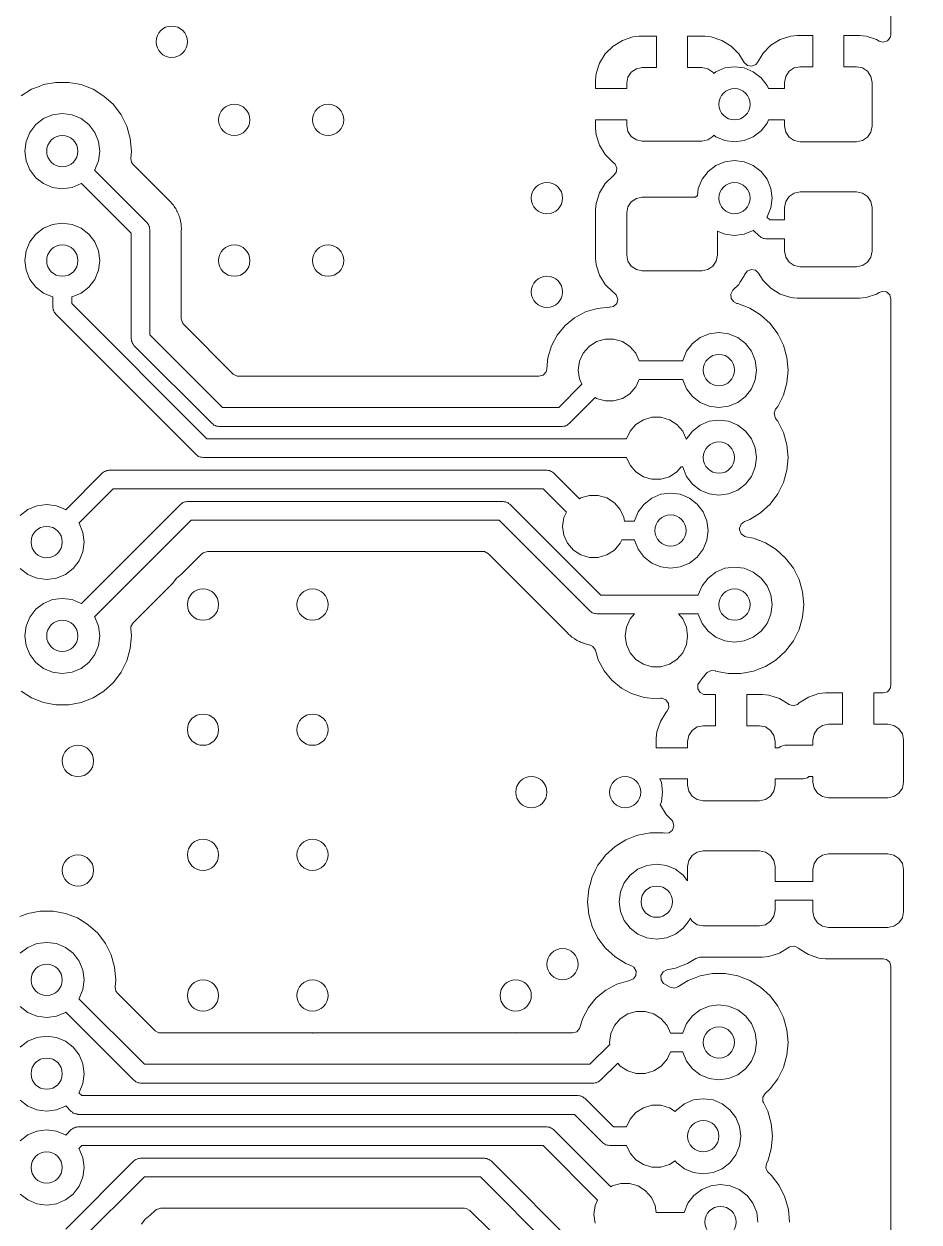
# Model space of a CAD drawing. Header units: millimetres. Extents: x 0 to 594, y 0 to 420.
# Drawn here: x 373.29 to 401.91, y 208.97 to 247.28 of the extents above; entities that cross this region are included whole.
import ezdxf

# ---------------------------------------------------------------- set-up
doc = ezdxf.new("R2010")
doc.units = ezdxf.units.MM
doc.linetypes.add('K5LT32768', pattern=[0])
picture_1 = doc.add_image_def('image2.png', size_in_pixel=(1000, 1000))

msp = doc.modelspace()

# ---------------------------------------------------------------- linework, layer by layer
at = {"color": 7, "linetype": 'K5LT32768', "lineweight": 18}
for p, q in [((401.013, 246.945), (401.013, 258.516)), ((392.127, 246.576), (392.425, 246.76)), ((392.425, 246.76), (392.758, 246.871)), ((392.758, 246.871), (392.963, 246.891)), ((392.963, 246.891), (393.513, 246.891)), ((393.513, 246.891), (393.513, 245.891)), ((394.513, 245.891), (394.513, 246.891)), ((394.513, 246.891), (395.063, 246.891)), ((395.063, 246.891), (395.269, 246.871)), ((395.269, 246.871), (395.601, 246.76)), ((395.601, 246.76), (395.9, 246.576)), ((397.177, 246.601), (397.475, 246.785)), ((397.475, 246.785), (397.808, 246.896)), ((397.808, 246.896), (398.013, 246.916)), ((398.013, 246.916), (398.513, 246.916)), ((398.513, 246.916), (398.513, 245.916)), ((399.513, 245.916), (399.513, 246.916)), ((399.513, 246.916), (400.013, 246.916)), ((400.013, 246.916), (400.219, 246.896)), ((400.219, 246.896), (400.551, 246.785)), ((400.552, 246.785), (400.635, 246.734)), ((400.635, 246.734), (400.77, 246.697)), ((400.77, 246.697), (400.903, 246.739)), ((400.903, 246.739), (400.993, 246.846)), ((400.993, 246.846), (401.013, 246.945)), ((391.879, 246.328), (392.127, 246.576)), ((395.9, 246.576), (396.148, 246.328)), ((396.742, 246.05), (396.929, 246.353)), ((396.929, 246.353), (397.177, 246.601)), ((391.584, 245.697), (391.695, 246.03)), ((391.695, 246.03), (391.879, 246.328)), ((396.148, 246.328), (396.319, 246.05)), ((396.319, 246.05), (396.423, 245.957)), ((396.561, 245.934), (396.689, 245.99)), ((396.689, 245.99), (396.742, 246.05)), ((391.563, 245.491), (391.584, 245.697)), ((392.601, 245.583), (392.563, 245.391)), ((392.71, 245.745), (392.601, 245.583)), ((392.872, 245.853), (392.71, 245.745)), ((393.063, 245.891), (392.872, 245.853)), ((393.513, 245.891), (393.063, 245.891)), ((394.963, 245.891), (394.513, 245.891)), ((395.155, 245.853), (394.963, 245.891)), ((395.317, 245.745), (395.155, 245.853)), ((395.345, 245.703), (395.317, 245.745)), ((395.413, 245.756), (395.345, 245.703)), ((395.703, 245.876), (395.413, 245.756)), ((396.013, 245.916), (395.703, 245.876)), ((396.324, 245.876), (396.013, 245.916)), ((396.613, 245.756), (396.324, 245.876)), ((396.423, 245.957), (396.561, 245.934)), ((396.862, 245.565), (396.613, 245.756)), ((397.651, 245.608), (397.613, 245.416)), ((397.76, 245.77), (397.651, 245.608)), ((397.922, 245.878), (397.76, 245.77)), ((398.113, 245.916), (397.922, 245.878)), ((398.513, 245.916), (398.113, 245.916)), ((399.913, 245.916), (399.513, 245.916)), ((400.105, 245.878), (399.913, 245.916)), ((400.267, 245.77), (400.105, 245.878)), ((400.375, 245.608), (400.267, 245.77)), ((400.413, 245.416), (400.375, 245.608)), ((373.528, 245.195), (373.769, 245.288)), ((373.769, 245.288), (373.908, 245.343)), ((373.908, 245.343), (374.309, 245.417)), ((374.309, 245.417), (374.717, 245.417)), ((374.717, 245.417), (375.118, 245.343)), ((375.118, 245.343), (375.499, 245.195)), ((391.563, 245.216), (391.563, 245.491)), ((392.563, 245.216), (391.563, 245.216)), ((392.563, 245.391), (392.563, 245.216)), ((397.052, 245.316), (396.862, 245.565)), ((397.094, 245.216), (397.052, 245.316)), ((397.613, 245.216), (397.094, 245.216)), ((397.613, 245.416), (397.613, 245.216)), ((400.413, 244.016), (400.413, 245.416)), ((373.193, 244.988), (373.528, 245.195)), ((375.499, 245.195), (375.845, 244.98)), ((375.845, 244.98), (376.147, 244.706)), ((376.147, 244.706), (376.393, 244.38)), ((373.665, 244.065), (373.474, 243.816)), ((373.913, 244.256), (373.665, 244.065)), ((374.203, 244.376), (373.913, 244.256)), ((374.513, 244.416), (374.203, 244.376)), ((374.824, 244.376), (374.513, 244.416)), ((375.113, 244.256), (374.824, 244.376)), ((375.362, 244.065), (375.113, 244.256)), ((375.552, 243.816), (375.362, 244.065)), ((376.393, 244.38), (376.574, 244.015)), ((391.563, 243.942), (391.563, 244.216)), ((391.563, 244.216), (392.563, 244.216)), ((392.563, 244.216), (392.563, 244.041)), ((396.862, 243.868), (397.052, 244.116)), ((397.052, 244.116), (397.094, 244.216)), ((397.094, 244.216), (397.613, 244.216)), ((397.613, 244.216), (397.613, 244.016)), ((373.474, 243.816), (373.354, 243.527)), ((375.672, 243.527), (375.552, 243.816)), ((376.574, 244.015), (376.686, 243.623)), ((391.584, 243.736), (391.563, 243.942)), ((391.695, 243.403), (391.584, 243.736)), ((392.563, 244.041), (392.601, 243.85)), ((392.601, 243.85), (392.71, 243.688)), ((392.71, 243.688), (392.872, 243.58)), ((395.155, 243.58), (395.317, 243.688)), ((395.317, 243.688), (395.345, 243.73)), ((395.345, 243.73), (395.413, 243.677)), ((395.413, 243.677), (395.703, 243.557)), ((396.324, 243.557), (396.613, 243.677)), ((396.613, 243.677), (396.862, 243.868)), ((397.613, 244.016), (397.651, 243.825)), ((397.651, 243.825), (397.76, 243.663)), ((400.267, 243.663), (400.375, 243.825)), ((400.375, 243.825), (400.413, 244.016)), ((373.354, 243.527), (373.313, 243.216)), ((375.713, 243.216), (375.672, 243.527)), ((376.686, 243.623), (376.724, 243.216)), ((391.879, 243.105), (391.695, 243.403)), ((392.872, 243.58), (393.063, 243.541)), ((393.063, 243.541), (394.963, 243.541)), ((394.963, 243.541), (395.155, 243.58)), ((395.703, 243.557), (396.013, 243.516)), ((396.013, 243.516), (396.324, 243.557)), ((397.76, 243.663), (397.922, 243.555)), ((397.922, 243.555), (398.113, 243.516)), ((398.113, 243.516), (399.913, 243.516)), ((399.913, 243.516), (400.105, 243.555)), ((400.105, 243.555), (400.267, 243.663)), ((373.313, 243.216), (373.354, 242.906)), ((373.354, 242.906), (373.474, 242.616)), ((375.552, 242.616), (375.672, 242.906)), ((375.672, 242.906), (375.713, 243.216)), ((376.724, 243.216), (376.703, 242.993)), ((376.703, 242.993), (376.73, 242.856)), ((392.127, 242.857), (391.879, 243.105)), ((396.013, 242.916), (395.703, 242.876)), ((396.324, 242.876), (396.013, 242.916)), ((373.474, 242.616), (373.665, 242.368)), ((375.546, 242.608), (375.552, 242.616)), ((377.225, 240.929), (375.546, 242.608)), ((376.73, 242.856), (376.775, 242.795)), ((376.775, 242.795), (377.812, 241.757)), ((392.133, 242.853), (392.127, 242.857)), ((392.193, 242.801), (392.133, 242.853)), ((392.137, 242.436), (392.226, 242.535)), ((392.248, 242.673), (392.193, 242.801)), ((392.226, 242.535), (392.248, 242.673)), ((395.165, 242.565), (394.974, 242.316)), ((395.413, 242.756), (395.165, 242.565)), ((395.703, 242.876), (395.413, 242.756)), ((396.613, 242.756), (396.324, 242.876)), ((396.862, 242.565), (396.613, 242.756)), ((397.052, 242.316), (396.862, 242.565)), ((373.665, 242.368), (373.913, 242.177)), ((373.913, 242.177), (374.203, 242.057)), ((374.824, 242.057), (375.113, 242.177)), ((375.113, 242.177), (375.122, 242.184)), ((375.122, 242.184), (376.713, 240.592)), ((391.694, 241.88), (391.878, 242.179)), ((391.878, 242.179), (392.126, 242.427)), ((392.126, 242.427), (392.133, 242.431)), ((392.133, 242.431), (392.136, 242.435)), ((392.136, 242.435), (392.137, 242.436)), ((392.137, 242.436), (392.137, 242.436)), ((394.974, 242.316), (394.854, 242.027)), ((397.172, 242.027), (397.052, 242.316)), ((374.203, 242.057), (374.513, 242.016)), ((374.513, 242.016), (374.824, 242.057)), ((377.812, 241.757), (377.837, 241.737)), ((391.594, 241.579), (391.694, 241.88)), ((394.825, 241.802), (394.764, 241.741)), ((394.854, 242.027), (394.825, 241.802)), ((397.213, 241.716), (397.172, 242.027)), ((397.76, 241.77), (397.651, 241.608)), ((397.922, 241.878), (397.76, 241.77)), ((398.113, 241.916), (397.922, 241.878)), ((399.913, 241.916), (398.113, 241.916)), ((400.105, 241.878), (399.913, 241.916)), ((400.267, 241.77), (400.105, 241.878)), ((400.375, 241.608), (400.267, 241.77)), ((377.837, 241.737), (377.837, 241.737)), ((377.837, 241.737), (377.849, 241.727)), ((377.849, 241.727), (377.893, 241.68)), ((377.893, 241.68), (377.948, 241.622)), ((377.948, 241.622), (377.969, 241.6)), ((377.969, 241.6), (377.991, 241.579)), ((377.991, 241.579), (378, 241.567)), ((378, 241.567), (378.008, 241.558)), ((378.008, 241.558), (378.074, 241.487)), ((378.074, 241.487), (378.095, 241.45)), ((378.095, 241.45), (378.116, 241.418)), ((378.116, 241.418), (378.142, 241.384)), ((378.142, 241.384), (378.181, 241.295)), ((391.563, 241.348), (391.583, 241.547)), ((391.583, 241.547), (391.594, 241.579)), ((392.601, 241.433), (392.563, 241.241)), ((392.71, 241.595), (392.601, 241.433)), ((392.872, 241.703), (392.71, 241.595)), ((393.063, 241.741), (392.872, 241.703)), ((394.764, 241.741), (393.063, 241.741)), ((397.052, 241.116), (397.172, 241.406)), ((397.172, 241.406), (397.213, 241.716)), ((397.651, 241.608), (397.613, 241.416)), ((397.613, 241.416), (397.613, 241.016)), ((400.413, 241.416), (400.375, 241.608)), ((400.413, 240.016), (400.413, 241.416)), ((378.181, 241.295), (378.186, 241.284)), ((378.186, 241.284), (378.233, 241.199)), ((378.233, 241.199), (378.243, 241.158)), ((378.243, 241.158), (378.256, 241.121)), ((378.256, 241.121), (378.273, 241.082)), ((378.273, 241.082), (378.288, 240.986)), ((378.288, 240.986), (378.29, 240.975)), ((391.562, 241.342), (391.563, 241.348)), ((391.562, 239.791), (391.562, 241.342)), ((392.563, 241.241), (392.563, 239.891)), ((397.046, 241.108), (397.052, 241.116)), ((397.138, 241.016), (397.046, 241.108)), ((397.613, 241.016), (397.138, 241.016)), ((373.913, 240.756), (373.665, 240.565)), ((374.203, 240.876), (373.913, 240.756)), ((374.513, 240.916), (374.203, 240.876)), ((374.824, 240.876), (374.513, 240.916)), ((375.113, 240.756), (374.824, 240.876)), ((375.362, 240.565), (375.113, 240.756)), ((377.245, 240.894), (377.225, 240.929)), ((377.273, 240.866), (377.245, 240.894)), ((377.283, 240.828), (377.273, 240.866)), ((377.303, 240.794), (377.283, 240.828)), ((377.303, 240.755), (377.303, 240.794)), ((377.313, 240.716), (377.303, 240.755)), ((377.313, 237.341), (377.313, 240.716)), ((378.29, 240.975), (378.314, 240.881)), ((378.314, 240.881), (378.314, 240.838)), ((378.314, 240.838), (378.317, 240.8)), ((378.315, 240.661), (378.314, 240.649)), ((378.314, 240.649), (378.314, 237.858)), ((378.324, 240.758), (378.315, 240.661)), ((378.317, 240.8), (378.324, 240.758)), ((395.463, 239.891), (395.463, 240.657)), ((395.463, 240.657), (395.703, 240.557)), ((396.324, 240.557), (396.613, 240.677)), ((396.613, 240.677), (396.622, 240.684)), ((396.622, 240.684), (396.801, 240.504)), ((373.474, 240.316), (373.354, 240.027)), ((373.665, 240.565), (373.474, 240.316)), ((375.552, 240.316), (375.362, 240.565)), ((375.672, 240.027), (375.552, 240.316)), ((376.713, 240.592), (376.713, 237.216)), ((395.703, 240.557), (396.013, 240.516)), ((396.013, 240.516), (396.324, 240.557)), ((396.801, 240.504), (396.835, 240.485)), ((396.835, 240.485), (396.863, 240.457)), ((396.863, 240.457), (396.901, 240.446)), ((396.901, 240.446), (396.936, 240.427)), ((396.936, 240.427), (396.975, 240.427)), ((396.975, 240.427), (397.013, 240.416)), ((397.013, 240.416), (397.613, 240.416)), ((397.613, 240.416), (397.613, 240.016)), ((373.354, 240.027), (373.313, 239.716)), ((375.713, 239.716), (375.672, 240.027)), ((392.563, 239.891), (392.601, 239.7)), ((395.425, 239.7), (395.463, 239.891)), ((397.613, 240.016), (397.651, 239.825)), ((400.375, 239.825), (400.413, 240.016)), ((373.313, 239.716), (373.354, 239.406)), ((375.672, 239.406), (375.713, 239.716)), ((391.583, 239.586), (391.562, 239.791)), ((391.694, 239.253), (391.583, 239.586)), ((392.601, 239.7), (392.71, 239.538)), ((392.71, 239.538), (392.872, 239.43)), ((395.155, 239.43), (395.317, 239.538)), ((395.317, 239.538), (395.425, 239.7)), ((397.651, 239.825), (397.76, 239.663)), ((397.76, 239.663), (397.922, 239.555)), ((397.922, 239.555), (398.113, 239.516)), ((398.113, 239.516), (399.913, 239.516)), ((399.913, 239.516), (400.105, 239.555)), ((400.105, 239.555), (400.267, 239.663)), ((400.267, 239.663), (400.375, 239.825)), ((373.354, 239.406), (373.474, 239.116)), ((373.474, 239.116), (373.665, 238.868)), ((375.362, 238.868), (375.552, 239.116)), ((375.552, 239.116), (375.672, 239.406)), ((391.878, 238.954), (391.694, 239.253)), ((392.872, 239.43), (393.063, 239.391)), ((393.063, 239.391), (394.963, 239.391)), ((394.963, 239.391), (395.155, 239.43)), ((396.317, 239.227), (396.186, 239.015)), ((396.333, 239.253), (396.317, 239.227)), ((396.336, 239.262), (396.333, 239.253)), ((396.413, 239.375), (396.336, 239.262)), ((396.541, 239.431), (396.413, 239.375)), ((396.679, 239.408), (396.541, 239.431)), ((396.783, 239.315), (396.679, 239.408)), ((396.928, 239.079), (396.783, 239.315)), ((397.176, 238.831), (396.928, 239.079)), ((373.665, 238.868), (373.913, 238.677)), ((375.113, 238.677), (375.362, 238.868)), ((392.126, 238.706), (391.878, 238.954)), ((392.159, 238.686), (392.126, 238.706)), ((392.231, 238.618), (392.159, 238.686)), ((395.961, 238.767), (395.894, 238.644)), ((396.149, 238.954), (395.961, 238.767)), ((396.186, 239.015), (396.149, 238.954)), ((397.475, 238.647), (397.176, 238.831)), ((400.635, 238.698), (400.552, 238.647)), ((400.73, 238.733), (400.635, 238.698)), ((400.868, 238.713), (400.73, 238.733)), ((400.974, 238.621), (400.868, 238.713)), ((373.913, 238.677), (374.203, 238.557)), ((374.203, 238.557), (374.213, 238.556)), ((374.213, 238.556), (374.213, 238.216)), ((374.813, 238.556), (374.824, 238.557)), ((374.813, 238.341), (374.813, 238.556)), ((379.138, 234.016), (374.813, 238.341)), ((374.824, 238.557), (375.113, 238.677)), ((392.141, 238.254), (392.243, 238.35)), ((392.276, 238.486), (392.231, 238.618)), ((392.243, 238.35), (392.276, 238.486)), ((395.894, 238.644), (395.904, 238.505)), ((395.904, 238.505), (395.988, 238.393)), ((395.988, 238.393), (396.091, 238.348)), ((396.091, 238.348), (396.118, 238.343)), ((396.118, 238.343), (396.499, 238.195)), ((397.808, 238.536), (397.475, 238.647)), ((397.901, 238.527), (397.808, 238.536)), ((398.013, 238.515), (397.901, 238.527)), ((400.013, 238.515), (398.013, 238.515)), ((400.219, 238.536), (400.013, 238.515)), ((400.552, 238.647), (400.219, 238.536)), ((401.013, 238.487), (400.974, 238.621)), ((401.013, 226.139), (401.013, 238.487)), ((374.213, 238.216), (374.223, 238.178)), ((374.223, 238.178), (374.223, 238.139)), ((374.223, 238.139), (374.243, 238.105)), ((374.243, 238.105), (374.253, 238.066)), ((374.253, 238.066), (374.281, 238.039)), ((374.281, 238.039), (374.301, 238.004)), ((374.301, 238.004), (378.801, 233.504)), ((390.896, 237.888), (391.244, 238.074)), ((391.244, 238.074), (391.621, 238.189)), ((391.621, 238.189), (392.013, 238.227)), ((392.013, 238.227), (392.025, 238.227)), ((392.025, 238.232), (392.141, 238.254)), ((392.025, 238.227), (392.025, 238.232)), ((396.499, 238.195), (396.845, 237.98)), ((396.845, 237.98), (397.147, 237.706)), ((378.314, 237.858), (378.354, 237.724)), ((378.354, 237.724), (378.387, 237.683)), ((378.387, 237.683), (379.98, 236.09)), ((390.341, 237.334), (390.591, 237.638)), ((390.591, 237.638), (390.896, 237.888)), ((397.147, 237.706), (397.393, 237.38)), ((376.713, 237.216), (376.723, 237.178)), ((376.723, 237.178), (376.723, 237.139)), ((379.638, 235.016), (377.313, 237.341)), ((390.156, 236.986), (390.341, 237.334)), ((391.871, 237.206), (391.598, 237.126)), ((392.156, 237.206), (391.871, 237.206)), ((392.429, 237.126), (392.156, 237.206)), ((394.913, 237.256), (394.665, 237.065)), ((395.203, 237.376), (394.913, 237.256)), ((395.513, 237.416), (395.203, 237.376)), ((395.824, 237.376), (395.513, 237.416)), ((396.113, 237.256), (395.824, 237.376)), ((396.362, 237.065), (396.113, 237.256)), ((397.393, 237.38), (397.574, 237.015)), ((376.723, 237.139), (376.743, 237.105)), ((376.743, 237.105), (376.753, 237.066)), ((376.753, 237.066), (376.781, 237.039)), ((376.781, 237.039), (376.801, 237.004)), ((376.801, 237.004), (379.301, 234.504)), ((390.041, 236.609), (390.156, 236.986)), ((391.358, 236.972), (391.172, 236.757)), ((391.598, 237.126), (391.358, 236.972)), ((392.668, 236.972), (392.429, 237.126)), ((392.855, 236.757), (392.668, 236.972)), ((394.474, 236.816), (394.354, 236.527)), ((394.665, 237.065), (394.474, 236.816)), ((396.552, 236.816), (396.362, 237.065)), ((396.672, 236.527), (396.552, 236.816)), ((397.574, 237.015), (397.686, 236.623)), ((390.005, 236.241), (390.031, 236.507)), ((390.031, 236.507), (390.041, 236.609)), ((391.054, 236.498), (391.013, 236.216)), ((391.172, 236.757), (391.054, 236.498)), ((392.964, 236.516), (392.855, 236.757)), ((394.353, 236.516), (392.964, 236.516)), ((394.354, 236.527), (394.353, 236.516)), ((396.713, 236.216), (396.672, 236.527)), ((397.686, 236.623), (397.724, 236.216)), ((379.98, 236.09), (380.102, 236.023)), ((380.102, 236.023), (380.155, 236.017)), ((380.155, 236.017), (389.758, 236.017)), ((389.758, 236.017), (389.892, 236.057)), ((389.892, 236.057), (389.984, 236.162)), ((389.984, 236.162), (390.005, 236.241)), ((391.013, 236.216), (391.054, 235.935)), ((396.672, 235.906), (396.713, 236.216)), ((397.724, 236.216), (397.686, 235.81)), ((391.133, 235.761), (390.389, 235.016)), ((391.054, 235.935), (391.133, 235.761)), ((392.668, 235.461), (392.855, 235.676)), ((392.855, 235.676), (392.964, 235.916)), ((392.964, 235.916), (394.353, 235.916)), ((394.353, 235.916), (394.354, 235.906)), ((394.354, 235.906), (394.474, 235.616)), ((396.552, 235.616), (396.672, 235.906)), ((397.686, 235.81), (397.574, 235.418)), ((390.725, 234.504), (391.555, 235.334)), ((391.555, 235.334), (391.598, 235.307)), ((391.598, 235.307), (391.871, 235.227)), ((392.156, 235.227), (392.429, 235.307)), ((392.429, 235.307), (392.668, 235.461)), ((394.474, 235.616), (394.665, 235.368)), ((394.665, 235.368), (394.913, 235.177)), ((396.113, 235.177), (396.362, 235.368)), ((396.362, 235.368), (396.552, 235.616)), ((397.574, 235.418), (397.393, 235.053)), ((390.389, 235.016), (379.638, 235.016)), ((391.871, 235.227), (392.156, 235.227)), ((394.913, 235.177), (395.203, 235.057)), ((395.203, 235.057), (395.513, 235.016)), ((395.513, 235.016), (395.824, 235.057)), ((395.824, 235.057), (396.113, 235.177)), ((397.327, 234.966), (397.278, 234.836)), ((397.393, 235.053), (397.327, 234.966)), ((379.301, 234.504), (379.335, 234.485)), ((379.335, 234.485), (379.363, 234.457)), ((390.663, 234.457), (390.691, 234.485)), ((390.691, 234.485), (390.725, 234.504)), ((392.858, 234.472), (392.672, 234.257)), ((393.098, 234.626), (392.858, 234.472)), ((393.371, 234.706), (393.098, 234.626)), ((393.656, 234.706), (393.371, 234.706)), ((393.929, 234.626), (393.656, 234.706)), ((394.168, 234.472), (393.929, 234.626)), ((394.355, 234.257), (394.168, 234.472)), ((395.203, 234.577), (394.913, 234.457)), ((395.513, 234.617), (395.203, 234.577)), ((395.824, 234.577), (395.513, 234.617)), ((396.113, 234.457), (395.824, 234.577)), ((397.278, 234.836), (397.307, 234.699)), ((397.307, 234.699), (397.327, 234.668)), ((397.327, 234.668), (397.393, 234.581)), ((397.393, 234.581), (397.574, 234.216)), ((379.363, 234.457), (379.401, 234.446)), ((379.401, 234.446), (379.436, 234.427)), ((379.436, 234.427), (379.475, 234.427)), ((379.475, 234.427), (379.513, 234.416)), ((379.513, 234.416), (390.513, 234.416)), ((390.513, 234.416), (390.551, 234.427)), ((390.551, 234.427), (390.591, 234.427)), ((390.591, 234.427), (390.625, 234.446)), ((390.625, 234.446), (390.663, 234.457)), ((392.672, 234.257), (392.562, 234.016)), ((394.469, 234.006), (394.355, 234.257)), ((394.665, 234.266), (394.474, 234.017)), ((394.913, 234.457), (394.665, 234.266)), ((396.362, 234.266), (396.113, 234.457)), ((396.552, 234.017), (396.362, 234.266)), ((397.574, 234.216), (397.686, 233.824)), ((392.562, 234.016), (379.138, 234.016)), ((394.474, 234.017), (394.469, 234.006)), ((396.672, 233.728), (396.552, 234.017)), ((396.713, 233.417), (396.672, 233.728)), ((397.686, 233.824), (397.724, 233.417)), ((378.801, 233.504), (378.835, 233.485)), ((378.835, 233.485), (378.863, 233.457)), ((378.863, 233.457), (378.901, 233.446)), ((378.901, 233.446), (378.936, 233.427)), ((378.936, 233.427), (378.975, 233.427)), ((378.975, 233.427), (379.013, 233.416)), ((379.013, 233.416), (392.562, 233.416)), ((392.562, 233.416), (392.672, 233.176)), ((396.672, 233.107), (396.713, 233.417)), ((397.724, 233.417), (397.686, 233.011)), ((375.835, 232.948), (375.801, 232.929)), ((375.863, 232.976), (375.835, 232.948)), ((375.901, 232.987), (375.863, 232.976)), ((375.936, 233.006), (375.901, 232.987)), ((375.975, 233.006), (375.936, 233.006)), ((376.013, 233.016), (375.975, 233.006)), ((390.013, 233.016), (376.013, 233.016)), ((390.051, 233.006), (390.013, 233.016)), ((390.091, 233.006), (390.051, 233.006)), ((390.125, 232.987), (390.091, 233.006)), ((390.163, 232.976), (390.125, 232.987)), ((390.191, 232.948), (390.163, 232.976)), ((390.225, 232.929), (390.191, 232.948)), ((392.672, 233.176), (392.858, 232.961)), ((392.858, 232.961), (393.098, 232.807)), ((393.929, 232.807), (394.168, 232.961)), ((394.168, 232.961), (394.304, 233.117)), ((394.304, 233.117), (394.353, 233.117)), ((394.353, 233.117), (394.354, 233.107)), ((394.354, 233.107), (394.474, 232.817)), ((396.552, 232.817), (396.672, 233.107)), ((397.686, 233.011), (397.574, 232.619)), ((375.801, 232.929), (374.622, 231.749)), ((391.055, 232.099), (390.225, 232.929)), ((393.098, 232.807), (393.371, 232.727)), ((393.371, 232.727), (393.656, 232.727)), ((393.656, 232.727), (393.929, 232.807)), ((394.474, 232.817), (394.665, 232.569)), ((394.665, 232.569), (394.913, 232.378)), ((396.113, 232.378), (396.362, 232.569)), ((396.362, 232.569), (396.552, 232.817)), ((397.574, 232.619), (397.393, 232.254)), ((375.046, 231.325), (376.138, 232.416)), ((376.138, 232.416), (389.889, 232.416)), ((389.889, 232.416), (390.633, 231.672)), ((391.371, 232.206), (391.098, 232.126)), ((391.656, 232.206), (391.371, 232.206)), ((391.929, 232.126), (391.656, 232.206)), ((393.657, 232.243), (393.367, 232.123)), ((393.967, 232.284), (393.657, 232.243)), ((394.278, 232.243), (393.967, 232.284)), ((394.567, 232.123), (394.278, 232.243)), ((394.913, 232.378), (395.203, 232.258)), ((395.203, 232.258), (395.513, 232.217)), ((395.513, 232.217), (395.824, 232.258)), ((395.824, 232.258), (396.113, 232.378)), ((397.393, 232.254), (397.147, 231.928)), ((373.703, 231.876), (373.413, 231.756)), ((374.013, 231.916), (373.703, 231.876)), ((374.324, 231.876), (374.013, 231.916)), ((374.613, 231.756), (374.324, 231.876)), ((378.301, 231.929), (375.122, 228.749)), ((378.335, 231.948), (378.301, 231.929)), ((378.363, 231.976), (378.335, 231.948)), ((378.401, 231.987), (378.363, 231.976)), ((378.436, 232.006), (378.401, 231.987)), ((378.475, 232.006), (378.436, 232.006)), ((378.513, 232.016), (378.475, 232.006)), ((388.609, 232.016), (378.513, 232.016)), ((388.647, 232.006), (388.609, 232.016)), ((388.687, 232.006), (388.647, 232.006)), ((388.721, 231.987), (388.687, 232.006)), ((388.759, 231.976), (388.721, 231.987)), ((388.787, 231.948), (388.759, 231.976)), ((388.821, 231.929), (388.787, 231.948)), ((391.733, 229.016), (388.821, 231.929)), ((391.098, 232.126), (391.055, 232.099)), ((392.168, 231.972), (391.929, 232.126)), ((392.355, 231.757), (392.168, 231.972)), ((393.119, 231.933), (392.928, 231.684)), ((393.367, 232.123), (393.119, 231.933)), ((394.816, 231.933), (394.567, 232.123)), ((395.007, 231.684), (394.816, 231.933)), ((397.147, 231.928), (396.845, 231.654)), ((373.413, 231.756), (373.165, 231.565)), ((374.622, 231.749), (374.613, 231.756)), ((375.546, 228.325), (378.638, 231.416)), ((378.638, 231.416), (388.485, 231.416)), ((388.485, 231.416), (391.397, 228.504)), ((390.554, 231.498), (390.513, 231.216)), ((390.633, 231.672), (390.554, 231.498)), ((392.473, 231.498), (392.355, 231.757)), ((392.489, 231.384), (392.473, 231.498)), ((392.928, 231.684), (392.808, 231.395)), ((395.127, 231.395), (395.007, 231.684)), ((396.499, 231.439), (396.332, 231.374)), ((396.673, 231.547), (396.499, 231.439)), ((396.845, 231.654), (396.673, 231.547)), ((375.052, 231.316), (375.046, 231.325)), ((375.172, 231.027), (375.052, 231.316)), ((375.213, 230.716), (375.172, 231.027)), ((390.513, 231.216), (390.554, 230.935)), ((392.807, 231.384), (392.489, 231.384)), ((392.808, 231.395), (392.807, 231.384)), ((395.167, 231.084), (395.127, 231.395)), ((395.127, 230.774), (395.167, 231.084)), ((396.221, 231.289), (396.174, 231.158)), ((396.174, 231.158), (396.174, 231.12)), ((396.174, 231.12), (396.176, 231.109)), ((396.176, 231.109), (396.227, 230.979)), ((396.332, 231.374), (396.221, 231.289)), ((375.172, 230.406), (375.213, 230.716)), ((390.554, 230.935), (390.672, 230.676)), ((390.672, 230.676), (390.858, 230.461)), ((392.168, 230.461), (392.355, 230.676)), ((392.355, 230.676), (392.404, 230.784)), ((392.404, 230.784), (392.807, 230.784)), ((392.807, 230.784), (392.808, 230.774)), ((392.808, 230.774), (392.928, 230.484)), ((395.007, 230.484), (395.127, 230.774)), ((396.227, 230.979), (396.341, 230.897)), ((396.341, 230.897), (396.377, 230.888)), ((396.377, 230.888), (396.618, 230.843)), ((396.618, 230.843), (396.999, 230.695)), ((396.999, 230.695), (397.345, 230.48)), ((375.052, 230.116), (375.172, 230.406)), ((378.98, 230.343), (378.324, 229.687)), ((379.021, 230.376), (378.98, 230.343)), ((379.155, 230.415), (379.021, 230.376)), ((387.967, 230.415), (379.155, 230.415)), ((388.02, 230.41), (387.967, 230.415)), ((388.143, 230.343), (388.02, 230.41)), ((390.642, 227.844), (388.143, 230.343)), ((390.858, 230.461), (391.098, 230.307)), ((391.098, 230.307), (391.371, 230.227)), ((391.656, 230.227), (391.929, 230.307)), ((391.929, 230.307), (392.168, 230.461)), ((392.928, 230.484), (393.119, 230.236)), ((394.816, 230.236), (395.007, 230.484)), ((397.345, 230.48), (397.647, 230.206)), ((374.862, 229.868), (375.052, 230.116)), ((391.371, 230.227), (391.656, 230.227)), ((393.119, 230.236), (393.367, 230.045)), ((393.367, 230.045), (393.657, 229.925)), ((393.657, 229.925), (393.967, 229.884)), ((393.967, 229.884), (394.278, 229.925)), ((394.278, 229.925), (394.567, 230.045)), ((394.567, 230.045), (394.816, 230.236)), ((395.703, 229.876), (395.413, 229.756)), ((396.013, 229.916), (395.703, 229.876)), ((396.324, 229.876), (396.013, 229.916)), ((396.613, 229.756), (396.324, 229.876)), ((397.647, 230.206), (397.893, 229.88)), ((397.893, 229.88), (398.074, 229.515)), ((373.165, 229.868), (373.413, 229.677)), ((373.413, 229.677), (373.703, 229.557)), ((373.703, 229.557), (374.013, 229.516)), ((374.013, 229.516), (374.324, 229.557)), ((374.324, 229.557), (374.613, 229.677)), ((374.613, 229.677), (374.862, 229.868)), ((378.165, 229.565), (378.043, 229.406)), ((378.324, 229.687), (378.165, 229.565)), ((395.165, 229.565), (394.974, 229.316)), ((395.413, 229.756), (395.165, 229.565)), ((396.862, 229.565), (396.613, 229.756)), ((397.052, 229.316), (396.862, 229.565)), ((398.074, 229.515), (398.186, 229.123)), ((378.043, 229.406), (376.775, 228.138)), ((394.974, 229.316), (394.854, 229.027)), ((397.172, 229.027), (397.052, 229.316)), ((398.186, 229.123), (398.224, 228.716)), ((373.913, 228.756), (373.665, 228.565)), ((374.203, 228.876), (373.913, 228.756)), ((374.513, 228.916), (374.203, 228.876)), ((374.824, 228.876), (374.513, 228.916)), ((375.113, 228.756), (374.824, 228.876)), ((375.122, 228.749), (375.113, 228.756)), ((394.853, 229.016), (391.733, 229.016)), ((394.854, 229.027), (394.853, 229.016)), ((397.213, 228.716), (397.172, 229.027)), ((373.665, 228.565), (373.474, 228.316)), ((391.397, 228.504), (391.431, 228.485)), ((391.431, 228.485), (391.459, 228.457)), ((391.459, 228.457), (391.497, 228.446)), ((391.497, 228.446), (391.531, 228.427)), ((391.531, 228.427), (391.571, 228.427)), ((391.571, 228.427), (391.609, 228.416)), ((391.609, 228.416), (392.81, 228.416)), ((392.81, 228.416), (392.672, 228.257)), ((394.355, 228.257), (394.216, 228.416)), ((394.216, 228.416), (394.853, 228.416)), ((394.853, 228.416), (394.854, 228.406)), ((394.854, 228.406), (394.974, 228.116)), ((397.052, 228.116), (397.172, 228.406)), ((397.172, 228.406), (397.213, 228.716)), ((398.224, 228.716), (398.186, 228.31)), ((373.354, 228.027), (373.313, 227.716)), ((373.474, 228.316), (373.354, 228.027)), ((375.552, 228.316), (375.546, 228.325)), ((375.672, 228.027), (375.552, 228.316)), ((375.713, 227.716), (375.672, 228.027)), ((376.708, 228.015), (376.703, 227.94)), ((376.775, 228.138), (376.708, 228.015)), ((392.554, 227.998), (392.513, 227.716)), ((392.672, 228.257), (392.554, 227.998)), ((394.473, 227.998), (394.355, 228.257)), ((394.513, 227.716), (394.473, 227.998)), ((394.974, 228.116), (395.165, 227.868)), ((396.862, 227.868), (397.052, 228.116)), ((398.186, 228.31), (398.074, 227.918)), ((373.313, 227.716), (373.354, 227.406)), ((375.672, 227.406), (375.713, 227.716)), ((376.724, 227.716), (376.686, 227.31)), ((376.703, 227.94), (376.724, 227.716)), ((390.649, 227.835), (390.642, 227.844)), ((390.711, 227.761), (390.649, 227.835)), ((390.746, 227.736), (390.711, 227.761)), ((390.775, 227.71), (390.746, 227.736)), ((390.805, 227.68), (390.775, 227.71)), ((390.889, 227.631), (390.805, 227.68)), ((390.899, 227.624), (390.889, 227.631)), ((390.977, 227.567), (390.899, 227.624)), ((392.513, 227.716), (392.554, 227.435)), ((394.473, 227.435), (394.513, 227.716)), ((395.165, 227.868), (395.413, 227.677)), ((395.413, 227.677), (395.703, 227.557)), ((396.324, 227.557), (396.613, 227.677)), ((396.613, 227.677), (396.862, 227.868)), ((398.074, 227.918), (397.893, 227.553)), ((373.354, 227.406), (373.474, 227.116)), ((375.552, 227.116), (375.672, 227.406)), ((376.686, 227.31), (376.574, 226.918)), ((391.017, 227.552), (390.977, 227.567)), ((391.052, 227.535), (391.017, 227.552)), ((391.088, 227.513), (391.052, 227.535)), ((391.182, 227.486), (391.088, 227.513)), ((391.193, 227.482), (391.182, 227.486)), ((391.283, 227.446), (391.193, 227.482)), ((391.325, 227.441), (391.283, 227.446)), ((391.363, 227.433), (391.325, 227.441)), ((391.393, 227.424), (391.363, 227.433)), ((391.485, 227.375), (391.393, 227.424)), ((391.561, 227.258), (391.485, 227.375)), ((391.656, 226.947), (391.561, 227.258)), ((392.554, 227.435), (392.672, 227.176)), ((394.355, 227.176), (394.473, 227.435)), ((395.703, 227.557), (396.013, 227.516)), ((396.013, 227.516), (396.324, 227.557)), ((397.647, 227.227), (397.345, 226.953)), ((397.893, 227.553), (397.647, 227.227)), ((373.474, 227.116), (373.665, 226.868)), ((373.665, 226.868), (373.913, 226.677)), ((375.113, 226.677), (375.362, 226.868)), ((375.362, 226.868), (375.552, 227.116)), ((376.574, 226.918), (376.393, 226.553)), ((391.841, 226.599), (391.656, 226.947)), ((392.672, 227.176), (392.858, 226.961)), ((392.858, 226.961), (393.098, 226.807)), ((393.098, 226.807), (393.371, 226.727)), ((393.656, 226.727), (393.929, 226.807)), ((393.929, 226.807), (394.168, 226.961)), ((394.168, 226.961), (394.355, 227.176)), ((397.228, 226.88), (396.999, 226.738)), ((397.345, 226.953), (397.228, 226.88)), ((373.913, 226.677), (374.203, 226.557)), ((374.203, 226.557), (374.513, 226.516)), ((374.513, 226.516), (374.824, 226.557)), ((374.824, 226.557), (375.113, 226.677)), ((376.393, 226.553), (376.147, 226.227)), ((392.091, 226.295), (391.841, 226.599)), ((393.371, 226.727), (393.656, 226.727)), ((395.119, 226.519), (394.935, 226.295)), ((395.138, 226.54), (395.119, 226.519)), ((395.262, 226.605), (395.138, 226.54)), ((395.401, 226.593), (395.262, 226.605)), ((395.408, 226.59), (395.401, 226.593)), ((395.809, 226.515), (395.408, 226.59)), ((396.217, 226.515), (395.809, 226.515)), ((396.618, 226.59), (396.217, 226.515)), ((396.999, 226.738), (396.618, 226.59)), ((376.147, 226.227), (375.845, 225.953)), ((392.396, 226.045), (392.091, 226.295)), ((392.513, 225.982), (392.396, 226.045)), ((394.84, 226.166), (394.836, 226.026)), ((394.919, 226.281), (394.84, 226.166)), ((394.935, 226.295), (394.919, 226.281)), ((400.991, 226.036), (401.013, 226.139)), ((373.528, 225.738), (373.193, 225.945)), ((373.908, 225.59), (373.528, 225.738)), ((375.499, 225.738), (375.118, 225.59)), ((375.672, 225.845), (375.499, 225.738)), ((375.845, 225.953), (375.672, 225.845)), ((392.722, 225.871), (392.513, 225.982)), ((392.744, 225.859), (392.722, 225.871)), ((393.121, 225.744), (392.744, 225.859)), ((393.513, 225.706), (393.121, 225.744)), ((393.642, 225.719), (393.513, 225.706)), ((393.684, 225.719), (393.642, 225.719)), ((393.815, 225.67), (393.684, 225.719)), ((393.899, 225.558), (393.815, 225.67)), ((394.836, 226.026), (394.908, 225.906)), ((394.908, 225.906), (395.034, 225.845)), ((395.034, 225.845), (395.076, 225.841)), ((395.076, 225.841), (395.408, 225.841)), ((395.408, 225.841), (395.408, 224.841)), ((396.408, 224.841), (396.408, 225.841)), ((396.408, 225.841), (396.908, 225.841)), ((396.908, 225.841), (397.114, 225.821)), ((397.114, 225.821), (397.446, 225.71)), ((397.447, 225.71), (397.755, 225.52)), ((398.082, 225.576), (398.38, 225.76)), ((398.38, 225.76), (398.713, 225.871)), ((398.713, 225.871), (398.918, 225.891)), ((398.918, 225.891), (399.468, 225.891)), ((399.468, 225.891), (399.468, 224.891)), ((400.468, 224.891), (400.468, 225.891)), ((400.468, 225.891), (400.765, 225.891)), ((400.765, 225.891), (400.899, 225.931)), ((400.899, 225.931), (400.991, 226.036)), ((374.309, 225.515), (373.908, 225.59)), ((374.717, 225.515), (374.309, 225.515)), ((375.118, 225.59), (374.717, 225.515)), ((393.64, 224.98), (393.824, 225.278)), ((393.824, 225.278), (393.842, 225.296)), ((393.842, 225.296), (393.909, 225.419)), ((393.909, 225.419), (393.899, 225.558)), ((397.755, 225.52), (397.89, 225.483)), ((397.89, 225.483), (398.023, 225.525)), ((398.023, 225.525), (398.061, 225.555)), ((398.061, 225.555), (398.082, 225.576)), ((393.529, 224.647), (393.64, 224.98)), ((399.018, 224.891), (398.827, 224.853)), ((399.468, 224.891), (399.018, 224.891)), ((400.918, 224.891), (400.468, 224.891)), ((401.11, 224.853), (400.918, 224.891)), ((393.508, 224.441), (393.529, 224.647)), ((394.546, 224.533), (394.508, 224.341)), ((394.655, 224.695), (394.546, 224.533)), ((394.817, 224.803), (394.655, 224.695)), ((395.008, 224.841), (394.817, 224.803)), ((395.408, 224.841), (395.008, 224.841)), ((396.808, 224.841), (396.408, 224.841)), ((397, 224.803), (396.808, 224.841)), ((397.162, 224.695), (397, 224.803)), ((397.27, 224.533), (397.162, 224.695)), ((397.308, 224.341), (397.27, 224.533)), ((398.556, 224.583), (398.518, 224.391)), ((398.665, 224.745), (398.556, 224.583)), ((398.827, 224.853), (398.665, 224.745)), ((401.272, 224.745), (401.11, 224.853)), ((401.38, 224.583), (401.272, 224.745)), ((401.418, 224.391), (401.38, 224.583)), ((393.508, 224.141), (393.508, 224.441)), ((394.508, 224.141), (393.508, 224.141)), ((394.508, 224.341), (394.508, 224.141)), ((397.308, 224.141), (397.308, 224.341)), ((397.438, 224.141), (397.308, 224.141)), ((397.441, 224.144), (397.438, 224.141)), ((397.482, 224.177), (397.441, 224.144)), ((397.616, 224.216), (397.482, 224.177)), ((398.518, 224.216), (397.616, 224.216)), ((398.518, 224.391), (398.518, 224.216)), ((401.418, 223.041), (401.418, 224.391)), ((393.672, 223.027), (393.625, 223.141)), ((393.625, 223.141), (394.508, 223.141)), ((393.713, 222.716), (393.672, 223.027)), ((394.508, 223.141), (394.508, 222.941)), ((397.308, 222.941), (397.308, 223.141)), ((397.308, 223.141), (398.211, 223.141)), ((398.211, 223.141), (398.345, 223.181)), ((398.345, 223.181), (398.386, 223.214)), ((398.386, 223.214), (398.388, 223.216)), ((398.388, 223.216), (398.518, 223.216)), ((398.518, 223.216), (398.518, 223.041)), ((398.518, 223.041), (398.556, 222.85)), ((401.38, 222.85), (401.418, 223.041)), ((393.672, 222.406), (393.713, 222.716)), ((394.508, 222.941), (394.546, 222.75)), ((394.546, 222.75), (394.655, 222.588)), ((397.162, 222.588), (397.27, 222.75)), ((397.27, 222.75), (397.308, 222.941)), ((398.556, 222.85), (398.665, 222.688)), ((398.665, 222.688), (398.827, 222.58)), ((401.11, 222.58), (401.272, 222.688)), ((401.272, 222.688), (401.38, 222.85)), ((393.635, 222.316), (393.672, 222.406)), ((393.64, 222.303), (393.635, 222.316)), ((393.824, 222.005), (393.64, 222.303)), ((394.655, 222.588), (394.817, 222.48)), ((394.817, 222.48), (395.008, 222.441)), ((395.008, 222.441), (396.808, 222.441)), ((396.808, 222.441), (397, 222.48)), ((397, 222.48), (397.162, 222.588)), ((398.827, 222.58), (399.018, 222.541)), ((399.018, 222.541), (400.918, 222.541)), ((400.918, 222.541), (401.11, 222.58)), ((394.002, 221.827), (393.824, 222.005)), ((394.041, 221.776), (394.002, 221.827)), ((393.92, 221.421), (394.029, 221.508)), ((394.029, 221.508), (394.074, 221.641)), ((394.074, 221.641), (394.041, 221.776)), ((392.191, 220.98), (392.538, 221.195)), ((392.538, 221.195), (392.86, 221.32)), ((392.86, 221.32), (392.918, 221.343)), ((392.918, 221.343), (393.319, 221.417)), ((393.319, 221.417), (393.727, 221.417)), ((393.727, 221.417), (393.781, 221.407)), ((393.781, 221.407), (393.92, 221.421)), ((391.802, 220.59), (391.889, 220.706)), ((391.889, 220.706), (392.191, 220.98)), ((394.655, 220.695), (394.546, 220.533)), ((394.817, 220.803), (394.655, 220.695)), ((395.008, 220.841), (394.817, 220.803)), ((396.808, 220.841), (395.008, 220.841)), ((397, 220.803), (396.808, 220.841)), ((397.162, 220.695), (397, 220.803)), ((397.27, 220.533), (397.162, 220.695)), ((398.827, 220.703), (398.665, 220.595)), ((399.018, 220.741), (398.827, 220.703)), ((400.918, 220.741), (399.018, 220.741)), ((401.11, 220.703), (400.918, 220.741)), ((401.272, 220.595), (401.11, 220.703)), ((391.57, 220.233), (391.644, 220.38)), ((391.644, 220.38), (391.802, 220.59)), ((393.212, 220.376), (392.923, 220.256)), ((393.523, 220.416), (393.212, 220.376)), ((393.834, 220.376), (393.523, 220.416)), ((394.123, 220.256), (393.834, 220.376)), ((394.546, 220.533), (394.508, 220.341)), ((394.508, 220.341), (394.508, 219.887)), ((397.308, 220.341), (397.27, 220.533)), ((397.308, 219.866), (397.308, 220.341)), ((398.556, 220.433), (398.518, 220.241)), ((398.665, 220.595), (398.556, 220.433)), ((401.38, 220.433), (401.272, 220.595)), ((401.418, 220.241), (401.38, 220.433)), ((391.39, 219.761), (391.462, 220.015)), ((391.462, 220.015), (391.482, 220.056)), ((391.482, 220.056), (391.57, 220.233)), ((392.674, 220.065), (392.484, 219.816)), ((392.923, 220.256), (392.674, 220.065)), ((394.371, 220.065), (394.123, 220.256)), ((394.508, 219.887), (394.371, 220.065)), ((398.518, 220.241), (398.518, 219.866)), ((401.418, 218.891), (401.418, 220.241)), ((391.339, 219.505), (391.35, 219.623)), ((391.35, 219.623), (391.39, 219.761)), ((392.484, 219.816), (392.364, 219.527)), ((398.518, 219.866), (397.308, 219.866)), ((391.313, 219.216), (391.339, 219.505)), ((391.35, 218.81), (391.313, 219.216)), ((392.364, 219.527), (392.323, 219.216)), ((392.323, 219.216), (392.364, 218.906)), ((397.308, 218.941), (397.308, 219.266)), ((397.308, 219.266), (398.518, 219.266)), ((398.518, 219.266), (398.518, 218.891)), ((373.152, 218.743), (373.325, 218.81)), ((373.325, 218.81), (373.408, 218.843)), ((373.408, 218.843), (373.809, 218.917)), ((373.809, 218.917), (374.217, 218.917)), ((374.217, 218.917), (374.618, 218.843)), ((374.618, 218.843), (374.999, 218.695)), ((391.462, 218.418), (391.35, 218.81)), ((392.364, 218.906), (392.484, 218.616)), ((397.27, 218.75), (397.308, 218.941)), ((398.518, 218.891), (398.556, 218.7)), ((401.38, 218.7), (401.418, 218.891)), ((374.999, 218.695), (375.345, 218.48)), ((375.345, 218.48), (375.647, 218.206)), ((391.644, 218.053), (391.462, 218.418)), ((392.484, 218.616), (392.674, 218.368)), ((394.371, 218.368), (394.562, 218.616)), ((394.562, 218.616), (394.59, 218.684)), ((394.59, 218.684), (394.655, 218.588)), ((394.655, 218.588), (394.817, 218.48)), ((394.817, 218.48), (395.008, 218.441)), ((395.008, 218.441), (396.808, 218.441)), ((396.808, 218.441), (397, 218.48)), ((397, 218.48), (397.162, 218.588)), ((397.162, 218.588), (397.27, 218.75)), ((398.556, 218.7), (398.665, 218.538)), ((398.665, 218.538), (398.827, 218.43)), ((398.827, 218.43), (399.018, 218.391)), ((399.018, 218.391), (400.918, 218.391)), ((400.918, 218.391), (401.11, 218.43)), ((401.11, 218.43), (401.272, 218.538)), ((401.272, 218.538), (401.38, 218.7)), ((375.647, 218.206), (375.893, 217.88)), ((391.889, 217.727), (391.644, 218.053)), ((392.674, 218.368), (392.923, 218.177)), ((392.923, 218.177), (393.212, 218.057)), ((393.212, 218.057), (393.523, 218.016)), ((393.523, 218.016), (393.834, 218.057)), ((393.834, 218.057), (394.123, 218.177)), ((394.123, 218.177), (394.371, 218.368)), ((373.413, 217.756), (373.165, 217.565)), ((373.703, 217.876), (373.413, 217.756)), ((374.013, 217.916), (373.703, 217.876)), ((374.324, 217.876), (374.013, 217.916)), ((374.613, 217.756), (374.324, 217.876)), ((374.862, 217.565), (374.613, 217.756)), ((375.893, 217.88), (376.074, 217.515)), ((392.191, 217.453), (391.889, 217.727)), ((397.755, 217.762), (397.447, 217.572)), ((397.799, 217.783), (397.755, 217.762)), ((397.938, 217.793), (397.799, 217.783)), ((398.061, 217.726), (397.938, 217.793)), ((398.081, 217.706), (398.061, 217.726)), ((398.38, 217.522), (398.081, 217.706)), ((375.052, 217.316), (374.862, 217.565)), ((375.172, 217.027), (375.052, 217.316)), ((376.074, 217.515), (376.186, 217.123)), ((392.538, 217.238), (392.191, 217.453)), ((392.714, 217.169), (392.538, 217.238)), ((394.508, 217.238), (394.128, 217.09)), ((394.776, 217.403), (394.508, 217.238)), ((394.906, 217.44), (394.776, 217.403)), ((394.908, 217.44), (394.906, 217.44)), ((396.908, 217.44), (394.908, 217.44)), ((397.114, 217.461), (396.908, 217.44)), ((397.447, 217.572), (397.114, 217.461)), ((398.713, 217.411), (398.38, 217.522)), ((398.918, 217.39), (398.713, 217.411)), ((400.765, 217.39), (398.918, 217.39)), ((400.868, 217.368), (400.765, 217.39)), ((400.974, 217.277), (400.868, 217.368)), ((401.013, 217.142), (400.974, 217.277)), ((375.213, 216.716), (375.172, 217.027)), ((376.186, 217.123), (376.224, 216.716)), ((392.795, 217.118), (392.714, 217.169)), ((392.779, 216.744), (392.859, 216.858)), ((392.866, 216.997), (392.795, 217.118)), ((392.859, 216.858), (392.866, 216.997)), ((393.726, 216.975), (393.655, 216.855)), ((393.655, 216.855), (393.661, 216.715)), ((393.85, 217.039), (393.726, 216.975)), ((394.128, 217.09), (393.85, 217.039)), ((394.908, 216.843), (395.309, 216.917)), ((395.309, 216.917), (395.717, 216.917)), ((395.717, 216.917), (396.118, 216.843)), ((401.013, 203.614), (401.013, 217.142)), ((375.172, 216.406), (375.213, 216.716)), ((376.224, 216.716), (376.203, 216.493)), ((376.203, 216.493), (376.23, 216.356)), ((391.896, 216.388), (392.244, 216.574)), ((392.244, 216.574), (392.621, 216.689)), ((392.621, 216.689), (392.649, 216.691)), ((392.649, 216.691), (392.779, 216.744)), ((393.661, 216.715), (393.742, 216.601)), ((393.742, 216.601), (393.779, 216.576)), ((393.779, 216.576), (393.952, 216.484)), ((393.952, 216.484), (394.089, 216.455)), ((394.089, 216.455), (394.199, 216.492)), ((394.199, 216.492), (394.528, 216.695)), ((394.528, 216.695), (394.754, 216.783)), ((394.754, 216.783), (394.908, 216.843)), ((396.118, 216.843), (396.499, 216.695)), ((396.499, 216.695), (396.845, 216.48)), ((396.845, 216.48), (397.147, 216.206)), ((375.046, 216.108), (375.052, 216.116)), ((377.138, 214.016), (375.046, 216.108)), ((375.052, 216.116), (375.172, 216.406)), ((376.23, 216.356), (376.275, 216.295)), ((376.275, 216.295), (377.48, 215.09)), ((391.341, 215.834), (391.591, 216.138)), ((391.591, 216.138), (391.896, 216.388)), ((397.147, 216.206), (397.393, 215.88)), ((373.165, 215.868), (373.413, 215.677)), ((391.156, 215.486), (391.341, 215.834)), ((392.871, 215.706), (392.598, 215.626)), ((393.156, 215.706), (392.871, 215.706)), ((393.429, 215.626), (393.156, 215.706)), ((394.913, 215.756), (394.665, 215.565)), ((395.203, 215.876), (394.913, 215.756)), ((395.513, 215.916), (395.203, 215.876)), ((395.824, 215.876), (395.513, 215.916)), ((396.113, 215.756), (395.824, 215.876)), ((396.362, 215.565), (396.113, 215.756)), ((397.393, 215.88), (397.574, 215.515)), ((373.413, 215.677), (373.703, 215.557)), ((373.703, 215.557), (374.013, 215.516)), ((374.013, 215.516), (374.324, 215.557)), ((374.324, 215.557), (374.613, 215.677)), ((374.613, 215.677), (374.622, 215.684)), ((374.622, 215.684), (376.801, 213.504)), ((391.067, 215.193), (391.156, 215.486)), ((392.358, 215.472), (392.172, 215.257)), ((392.598, 215.626), (392.358, 215.472)), ((393.668, 215.472), (393.429, 215.626)), ((393.855, 215.257), (393.668, 215.472)), ((394.474, 215.316), (394.354, 215.027)), ((394.665, 215.565), (394.474, 215.316)), ((396.552, 215.316), (396.362, 215.565)), ((396.672, 215.027), (396.552, 215.316)), ((397.574, 215.515), (397.686, 215.123)), ((377.48, 215.09), (377.602, 215.023)), ((377.602, 215.023), (377.655, 215.017)), ((377.655, 215.017), (379.006, 215.017)), ((379.006, 215.017), (379.013, 215.016)), ((379.013, 215.016), (379.021, 215.017)), ((379.021, 215.017), (382.506, 215.017)), ((382.506, 215.017), (382.513, 215.016)), ((382.513, 215.016), (382.521, 215.017)), ((382.521, 215.017), (389.006, 215.017)), ((389.006, 215.017), (389.013, 215.016)), ((389.013, 215.016), (389.021, 215.017)), ((389.021, 215.017), (390.83, 215.017)), ((390.83, 215.017), (390.964, 215.057)), ((390.964, 215.057), (391.055, 215.162)), ((391.055, 215.162), (391.067, 215.193)), ((392.054, 214.998), (392.013, 214.716)), ((392.172, 215.257), (392.054, 214.998)), ((393.964, 215.016), (393.855, 215.257)), ((394.353, 215.016), (393.964, 215.016)), ((394.354, 215.027), (394.353, 215.016)), ((396.713, 214.716), (396.672, 215.027)), ((397.686, 215.123), (397.724, 214.716)), ((373.413, 214.756), (373.165, 214.565)), ((373.703, 214.876), (373.413, 214.756)), ((374.013, 214.916), (373.703, 214.876)), ((374.324, 214.876), (374.013, 214.916)), ((374.613, 214.756), (374.324, 214.876)), ((374.862, 214.565), (374.613, 214.756)), ((375.052, 214.316), (374.862, 214.565)), ((392.023, 214.65), (391.389, 214.016)), ((392.013, 214.716), (392.023, 214.65)), ((396.672, 214.406), (396.713, 214.716)), ((397.724, 214.716), (397.686, 214.31)), ((375.172, 214.027), (375.052, 214.316)), ((393.668, 213.961), (393.855, 214.176)), ((393.855, 214.176), (393.964, 214.416)), ((393.964, 214.416), (394.353, 214.416)), ((394.353, 214.416), (394.354, 214.406)), ((394.354, 214.406), (394.474, 214.116)), ((396.552, 214.116), (396.672, 214.406)), ((397.686, 214.31), (397.574, 213.918)), ((375.213, 213.716), (375.172, 214.027)), ((391.389, 214.016), (377.138, 214.016)), ((391.725, 213.504), (392.276, 214.055)), ((392.276, 214.055), (392.358, 213.961)), ((392.358, 213.961), (392.598, 213.807)), ((392.598, 213.807), (392.871, 213.727)), ((393.156, 213.727), (393.429, 213.807)), ((393.429, 213.807), (393.668, 213.961)), ((394.474, 214.116), (394.665, 213.868)), ((394.665, 213.868), (394.913, 213.677)), ((396.113, 213.677), (396.362, 213.868)), ((396.362, 213.868), (396.552, 214.116)), ((397.574, 213.918), (397.393, 213.553)), ((375.052, 213.116), (375.172, 213.406)), ((375.172, 213.406), (375.213, 213.716)), ((376.801, 213.504), (376.835, 213.485)), ((376.835, 213.485), (376.863, 213.457)), ((376.863, 213.457), (376.901, 213.446)), ((376.901, 213.446), (376.936, 213.427)), ((376.936, 213.427), (376.975, 213.427)), ((376.975, 213.427), (377.013, 213.416)), ((377.013, 213.416), (391.513, 213.416)), ((391.513, 213.416), (391.551, 213.427)), ((391.551, 213.427), (391.591, 213.427)), ((391.591, 213.427), (391.625, 213.446)), ((391.625, 213.446), (391.663, 213.457)), ((391.663, 213.457), (391.691, 213.485)), ((391.691, 213.485), (391.725, 213.504)), ((392.871, 213.727), (393.156, 213.727)), ((394.913, 213.677), (395.203, 213.557)), ((395.203, 213.557), (395.513, 213.516)), ((395.513, 213.516), (395.824, 213.557)), ((395.824, 213.557), (396.113, 213.677)), ((397.393, 213.553), (397.147, 213.227)), ((375.046, 213.108), (375.052, 213.116)), ((375.138, 213.016), (375.046, 213.108)), ((391.013, 213.016), (375.138, 213.016)), ((391.051, 213.006), (391.013, 213.016)), ((396.991, 213.086), (396.919, 212.966)), ((397.147, 213.227), (396.991, 213.086)), ((373.165, 212.868), (373.413, 212.677)), ((373.413, 212.677), (373.703, 212.557)), ((374.324, 212.557), (374.613, 212.677)), ((374.613, 212.677), (374.622, 212.684)), ((374.622, 212.684), (374.801, 212.504)), ((391.091, 213.006), (391.051, 213.006)), ((391.125, 212.987), (391.091, 213.006)), ((391.163, 212.976), (391.125, 212.987)), ((391.191, 212.948), (391.163, 212.976)), ((391.225, 212.929), (391.191, 212.948)), ((392.138, 212.016), (391.225, 212.929)), ((393.371, 212.706), (393.098, 212.626)), ((393.656, 212.706), (393.371, 212.706)), ((393.929, 212.626), (393.656, 212.706)), ((394.413, 212.756), (394.165, 212.565)), ((394.703, 212.876), (394.413, 212.756)), ((395.013, 212.916), (394.703, 212.876)), ((395.324, 212.876), (395.013, 212.916)), ((395.613, 212.756), (395.324, 212.876)), ((395.862, 212.565), (395.613, 212.756)), ((396.919, 212.966), (396.922, 212.827)), ((396.922, 212.827), (396.937, 212.792)), ((396.937, 212.792), (397.074, 212.515)), ((373.703, 212.557), (374.013, 212.516)), ((374.013, 212.516), (374.324, 212.557)), ((374.801, 212.504), (374.835, 212.485)), ((374.835, 212.485), (374.863, 212.457)), ((374.863, 212.457), (374.901, 212.446)), ((374.901, 212.446), (374.936, 212.427)), ((374.936, 212.427), (374.975, 212.427)), ((374.975, 212.427), (375.013, 212.416)), ((375.013, 212.416), (390.889, 212.416)), ((390.889, 212.416), (391.801, 211.504)), ((392.672, 212.257), (392.562, 212.016)), ((392.858, 212.472), (392.672, 212.257)), ((393.098, 212.626), (392.858, 212.472)), ((394.118, 212.504), (393.929, 212.626)), ((394.165, 212.565), (394.118, 212.504)), ((396.052, 212.316), (395.862, 212.565)), ((396.172, 212.027), (396.052, 212.316)), ((397.074, 212.515), (397.186, 212.123)), ((373.703, 211.876), (373.413, 211.756)), ((374.013, 211.916), (373.703, 211.876)), ((374.324, 211.876), (374.013, 211.916)), ((374.613, 211.756), (374.324, 211.876)), ((374.801, 211.929), (374.622, 211.749)), ((374.835, 211.948), (374.801, 211.929)), ((374.863, 211.976), (374.835, 211.948)), ((374.901, 211.987), (374.863, 211.976)), ((374.936, 212.006), (374.901, 211.987)), ((374.975, 212.006), (374.936, 212.006)), ((375.013, 212.016), (374.975, 212.006)), ((390.013, 212.016), (375.013, 212.016)), ((390.051, 212.006), (390.013, 212.016)), ((390.091, 212.006), (390.051, 212.006)), ((390.125, 211.987), (390.091, 212.006)), ((390.163, 211.976), (390.125, 211.987)), ((390.191, 211.948), (390.163, 211.976)), ((390.225, 211.929), (390.191, 211.948)), ((392.055, 210.099), (390.225, 211.929)), ((392.562, 212.016), (392.138, 212.016)), ((396.213, 211.716), (396.172, 212.027)), ((397.186, 212.123), (397.224, 211.716)), ((373.413, 211.756), (373.165, 211.565)), ((374.622, 211.749), (374.613, 211.756)), ((391.801, 211.504), (391.835, 211.485)), ((391.835, 211.485), (391.863, 211.457)), ((396.172, 211.406), (396.213, 211.716)), ((397.224, 211.716), (397.186, 211.31)), ((375.046, 211.325), (375.138, 211.416)), ((375.052, 211.316), (375.046, 211.325)), ((375.172, 211.027), (375.052, 211.316)), ((375.138, 211.416), (389.889, 211.416)), ((389.889, 211.416), (391.633, 209.672)), ((391.863, 211.457), (391.901, 211.446)), ((391.901, 211.446), (391.936, 211.427)), ((391.936, 211.427), (391.975, 211.427)), ((391.975, 211.427), (392.013, 211.416)), ((392.013, 211.416), (392.562, 211.416)), ((392.562, 211.416), (392.672, 211.176)), ((392.672, 211.176), (392.858, 210.961)), ((395.862, 210.868), (396.052, 211.116)), ((396.052, 211.116), (396.172, 211.406)), ((397.186, 211.31), (397.074, 210.918)), ((376.801, 210.929), (374.622, 208.749)), ((375.213, 210.716), (375.172, 211.027)), ((375.172, 210.406), (375.213, 210.716)), ((376.835, 210.948), (376.801, 210.929)), ((376.863, 210.976), (376.835, 210.948)), ((376.901, 210.987), (376.863, 210.976)), ((376.936, 211.006), (376.901, 210.987)), ((376.975, 211.006), (376.936, 211.006)), ((377.013, 211.016), (376.975, 211.006)), ((388.013, 211.016), (377.013, 211.016)), ((388.051, 211.006), (388.013, 211.016)), ((388.091, 211.006), (388.051, 211.006)), ((388.125, 210.987), (388.091, 211.006)), ((388.163, 210.976), (388.125, 210.987)), ((388.191, 210.948), (388.163, 210.976)), ((388.225, 210.929), (388.191, 210.948)), ((392.138, 207.016), (388.225, 210.929)), ((392.858, 210.961), (393.098, 210.807)), ((393.098, 210.807), (393.371, 210.727)), ((393.371, 210.727), (393.656, 210.727)), ((393.656, 210.727), (393.929, 210.807)), ((393.929, 210.807), (394.118, 210.929)), ((394.118, 210.929), (394.165, 210.868)), ((394.165, 210.868), (394.413, 210.677)), ((395.613, 210.677), (395.862, 210.868)), ((397.039, 210.847), (397.015, 210.71)), ((397.074, 210.918), (397.039, 210.847)), ((375.046, 208.325), (377.138, 210.416)), ((375.052, 210.116), (375.172, 210.406)), ((377.138, 210.416), (387.889, 210.416)), ((387.889, 210.416), (391.801, 206.504)), ((394.413, 210.677), (394.703, 210.557)), ((394.703, 210.557), (395.013, 210.516)), ((395.013, 210.516), (395.324, 210.557)), ((395.324, 210.557), (395.613, 210.677)), ((397.015, 210.71), (397.068, 210.581)), ((397.068, 210.581), (397.094, 210.554)), ((397.094, 210.554), (397.196, 210.461)), ((397.196, 210.461), (397.442, 210.135)), ((374.862, 209.868), (375.052, 210.116)), ((392.098, 210.126), (392.055, 210.099)), ((392.371, 210.206), (392.098, 210.126)), ((392.656, 210.206), (392.371, 210.206)), ((392.929, 210.126), (392.656, 210.206)), ((393.168, 209.972), (392.929, 210.126)), ((393.355, 209.757), (393.168, 209.972)), ((394.962, 210.011), (394.714, 209.82)), ((395.252, 210.131), (394.962, 210.011)), ((395.562, 210.172), (395.252, 210.131)), ((395.873, 210.131), (395.562, 210.172)), ((396.162, 210.011), (395.873, 210.131)), ((396.411, 209.82), (396.162, 210.011)), ((397.442, 210.135), (397.623, 209.77)), ((373.165, 209.868), (373.413, 209.677)), ((373.413, 209.677), (373.703, 209.557)), ((374.324, 209.557), (374.613, 209.677)), ((374.613, 209.677), (374.862, 209.868)), ((391.633, 209.672), (391.554, 209.498)), ((393.473, 209.498), (393.355, 209.757)), ((394.523, 209.572), (394.403, 209.282)), ((394.714, 209.82), (394.523, 209.572)), ((396.601, 209.572), (396.411, 209.82)), ((396.721, 209.282), (396.601, 209.572)), ((397.623, 209.77), (397.735, 209.378)), ((373.703, 209.557), (374.013, 209.516)), ((374.013, 209.516), (374.324, 209.557)), ((377.324, 209.187), (377.165, 209.065)), ((377.48, 209.343), (377.324, 209.187)), ((377.521, 209.376), (377.48, 209.343)), ((377.655, 209.415), (377.521, 209.376)), ((378.006, 209.415), (377.655, 209.415)), ((378.013, 209.416), (378.006, 209.415)), ((378.021, 209.415), (378.013, 209.416)), ((381.006, 209.415), (378.021, 209.415)), ((381.013, 209.416), (381.006, 209.415)), ((381.021, 209.415), (381.013, 209.416)), ((387.372, 209.415), (381.021, 209.415)), ((387.424, 209.41), (387.372, 209.415)), ((387.547, 209.343), (387.424, 209.41)), ((388.203, 208.687), (387.547, 209.343)), ((391.554, 209.498), (391.513, 209.216)), ((391.513, 209.216), (391.554, 208.935)), ((393.505, 209.272), (393.473, 209.498)), ((394.402, 209.272), (393.505, 209.272)), ((394.403, 209.282), (394.402, 209.272)), ((396.762, 208.972), (396.721, 209.282)), ((397.735, 209.378), (397.773, 208.972)), ((377.165, 209.065), (377.043, 208.906))]:
    msp.add_line(p, q, dxfattribs=at)
for centre in [(378.013, 246.716), (396.013, 244.716), (380.013, 244.216), (383.013, 244.216), (374.513, 243.216), (390.013, 241.716), (396.013, 241.716), (374.513, 239.716), (380.013, 239.716), (383.013, 239.716), (390.013, 238.716), (395.513, 236.216), (395.513, 233.417), (393.967, 231.084), (374.013, 230.716), (379.013, 228.716), (382.513, 228.716), (396.013, 228.716), (374.513, 227.716), (379.013, 224.716), (382.513, 224.716), (375.013, 223.716), (389.513, 222.716), (392.513, 222.716), (379.013, 220.716), (382.513, 220.716), (375.013, 220.216), (393.523, 219.216), (390.513, 217.216), (374.013, 216.716), (379.013, 216.216), (382.513, 216.216), (389.013, 216.216), (395.513, 214.716), (374.013, 213.716), (395.013, 211.716), (374.013, 210.716), (395.562, 208.972)]:
    msp.add_circle(centre, 0.5, dxfattribs=at)

# ---------------------------------------------------------------- pictures from other files: only their frames are drawn
image = msp.add_image(picture_1, insert=(348.086, 138.949), size_in_units=(173.678, 173.678))
image.dxf.flags = 15

doc.saveas('drawing.dxf')
